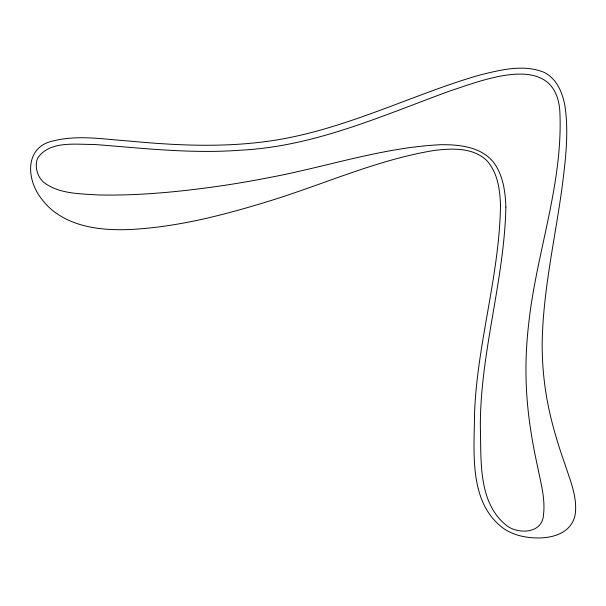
<?xml version="1.0" encoding="UTF-8"?>
<svg xmlns="http://www.w3.org/2000/svg" width="606" height="606" viewBox="0 0 606 606"><rect width="100%" height="100%" fill="white"/><g stroke="black" fill="none" stroke-linecap="round" stroke-linejoin="round"><path stroke-width="0.91" d="M500.503 204.714C499.594 274.662 477.414 342.329 474.589 412.209C474.324 451.167 467.923 503.753 504.73 529.273A49.98 40.155 1 0 0 518.13 535.28C537.946 540.923 570.784 539.431 575.261 514.123C577.465 496.678 570.026 480.005 564.792 463.772C555.619 437.767 548.006 411.08 544.605 383.659A481.3 376.25 -20.8 0 1 542.188 342.367C543.135 289.274 555.467 237.332 562.398 184.883C565.663 158.893 568.822 132.441 564.997 106.33C562.648 92.741 556.74 78.295 543.514 72.084C523.114 64.16 500.798 69.864 480.422 74.886C457.235 81.401 434.653 89.839 412.11 98.293C364.668 116.117 316.885 134.873 266.307 141.478C220.766 147.659 174.634 145.364 129.048 141.024C104.187 139.365 78.674 134.714 54.07 140.728C23.945 146.5 26.3 180.156 41.806 199.162A55.388 47.094 32.1 0 0 51.563 209.585C72.576 227.189 101.444 230.431 127.874 229.591C175.482 227.545 222.008 215.539 267.375 201.646C323.074 184.709 376.667 159.802 434.449 150.402C452.387 148.281 473.854 147.273 487.497 161.332C497.723 173.255 499.852 189.572 500.503 204.714M505.874 207.032C504.26 281.025 480.111 352.73 480.346 427.003C481.369 460.105 477.679 502.495 506.563 525.516C518.395 534.651 542.393 533.644 543.484 514.971C545.552 498.162 540.431 481.596 537.287 465.257C531.333 437.941 527.023 410.194 526.159 382.219A605.333 458.257 -21.9 0 1 528.591 324.793C536.098 252.899 563.641 183.073 559.777 110.201C554.687 51.025 484.118 79.856 450.235 90.832C382.174 115.693 314.431 146.485 240.961 150.159C191.86 153.962 142.827 148.22 93.93 144.433C75.523 144.675 49.594 140.38 37.663 158.128C34.353 166.408 37.193 176.619 43.837 182.444C59.153 193.996 79.719 193.693 97.998 194.958C140.6 195.882 183.133 191.443 225.227 185.239A3191.37 1805.819 81.6 0 0 268.526 177.694C325.998 167.051 382.128 147.516 440.85 144.698C459.363 144.516 480.687 146.735 493.307 161.976C503.056 174.801 505.313 191.375 505.874 207.032"/></g></svg>
